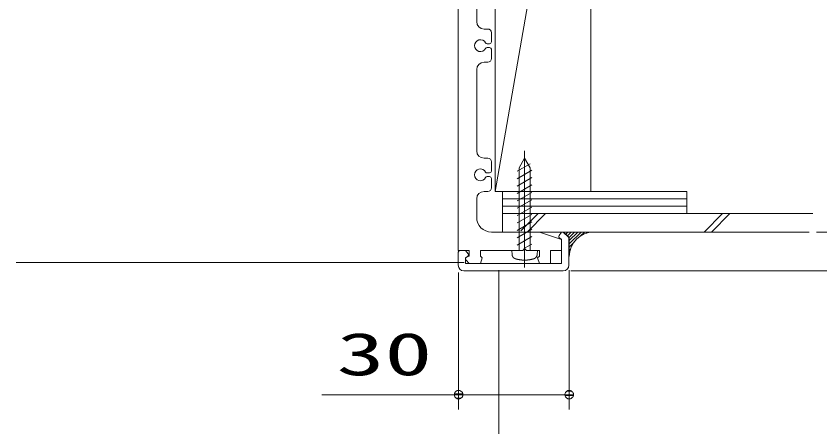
# Model space of a CAD drawing. Units: millimetres on the paper. Extents: x -305 to 305, y -152 to 152.
# Drawn here: x 4.1 to 58.6, y -104.5 to -76.7 of the extents above; entities that cross this region are included whole.
import ezdxf
from ezdxf.enums import TextEntityAlignment as Align

# ---------------------------------------------------------------- set-up
doc = ezdxf.new("R2010")
doc.units = ezdxf.units.MM
doc.linetypes.add('LONG_CHAIN', pattern=[21, 18, -1, 1, -1])
doc.layers.add('0-1_RV', color=7, linetype='Continuous', lineweight=9)
doc.layers.add('0-2_0', color=7, linetype='Continuous', lineweight=9)
doc.styles.add('ＭＳ ゴシック', font='')
doc.styles.get('ＭＳ ゴシック').set_extended_font_data('MS Gothic')

# ---------------------------------------------------------------- blocks, each defined once
blk = doc.blocks.new('_DOTSMALL')
at = {"layer": '0-2_0'}
for p, q in [((0.0746, 0.1), (-0.0746, 0.1)), ((0.1223, -0.0248), (-0.1223, -0.0248))]:
    blk.add_line(p, q, dxfattribs=at)
for points in [[(0.125, 0), (0.124, 0.0157), (0.1211, 0.0311), (0.1162, 0.046), (0.1095, 0.0602), (0.1011, 0.0735), (0.0911, 0.0856), (0.0797, 0.0963), (0.067, 0.1055), (0.0532, 0.1131), (0.0386, 0.1189), (0.0234, 0.1228), (0.0078, 0.1248), (-0.0078, 0.1248), (-0.0234, 0.1228), (-0.0386, 0.1189), (-0.0532, 0.1131), (-0.067, 0.1055), (-0.0797, 0.0963), (-0.0911, 0.0856), (-0.1011, 0.0735), (-0.1095, 0.0602), (-0.1162, 0.046), (-0.1211, 0.0311), (-0.124, 0.0157), (-0.125, 0), (0, 0)], [(-0.125, 0), (-0.124, -0.0157), (-0.1211, -0.0311), (-0.1162, -0.046), (-0.1095, -0.0602), (-0.1011, -0.0735), (-0.0911, -0.0856), (-0.0797, -0.0963), (-0.067, -0.1055), (-0.0532, -0.1131), (-0.0386, -0.1189), (-0.0234, -0.1228), (-0.0078, -0.1248), (0.0078, -0.1248), (0.0234, -0.1228), (0.0386, -0.1189), (0.0532, -0.1131), (0.067, -0.1055), (0.0797, -0.0963), (0.0911, -0.0856), (0.1011, -0.0735), (0.1095, -0.0602), (0.1162, -0.046), (0.1211, -0.0311), (0.124, -0.0157), (0.125, 0), (0, 0)]]:
    blk.add_lwpolyline(points, close=True, dxfattribs=at)

msp = doc.modelspace()

# ---------------------------------------------------------------- linework, layer by layer
at = {"layer": '0-1_RV'}
for p, q in [((34.085, -51.302), (34.085, -92.552)), ((36.585, -88.55), (36.585, -51.302)), ((43.086, -88.55), (43.086, -51.302)), ((35.335, -70.302), (35.335, -77.052)), ((35.835, -77.552), (36.085, -77.552)), ((36.335, -77.802), (36.335, -78.427)), ((36.047, -78.552), (36.21, -78.552)), ((36.047, -78.802), (36.21, -78.802)), ((36.335, -78.927), (36.335, -79.552)), ((35.835, -79.802), (36.085, -79.802)), ((35.335, -80.302), (35.335, -85.802)), ((35.835, -86.302), (36.085, -86.302)), ((36.335, -86.552), (36.335, -87.177)), ((38.088, -87.191), (38.962, -86.685)), ((38.088, -87.692), (39.086, -87.114)), ((38.211, -92.552), (38.211, -86.952)), ((38.962, -92.552), (38.962, -86.952)), ((36.047, -87.302), (36.21, -87.302)), ((36.047, -87.552), (36.21, -87.552)), ((36.335, -87.677), (36.335, -88.302)), ((38.088, -88.191), (39.086, -87.611)), ((38.088, -88.69), (39.086, -88.115)), ((35.835, -88.552), (36.085, -88.552)), ((36.585, -88.552), (49.585, -88.552)), ((37.085, -88.552), (37.085, -91.302)), ((38.088, -89.192), (39.086, -88.616)), ((49.585, -88.552), (49.585, -90.052)), ((35.335, -89.052), (35.335, -90.302)), ((37.085, -89.052), (49.585, -89.052)), ((38.088, -89.69), (39.086, -89.116)), ((37.085, -89.552), (49.585, -89.552)), ((38.088, -90.19), (39.086, -89.616)), ((37.085, -90.052), (58.129, -90.052)), ((38.088, -90.69), (39.086, -90.115)), ((38.335, -91.219), (39.503, -90.052)), ((38.753, -91.302), (40.003, -90.052)), ((50.754, -91.302), (52.004, -90.052)), ((51.254, -91.302), (52.504, -90.052)), ((38.088, -91.194), (39.086, -90.613)), ((36.335, -91.302), (39.585, -91.302)), ((36.834, -91.302), (57.879, -91.302)), ((38.088, -91.692), (39.086, -91.115)), ((39.585, -91.302), (41.085, -91.802)), ((41.085, -91.302), (40.922, -91.529)), ((41.085, -91.302), (41.21, -91.302)), ((43.272, -91.302), (41.174, -91.302)), ((41.21, -91.302), (41.585, -91.677)), ((41.223, -91.32), (41.48, -91.54)), ((41.251, -91.343), (41.292, -91.302)), ((41.371, -91.447), (41.517, -91.302)), ((41.491, -91.552), (41.741, -91.302)), ((41.582, -91.685), (41.966, -91.302)), ((41.61, -91.882), (42.19, -91.302)), ((41.61, -92.106), (42.415, -91.302)), ((42.372, -91.57), (42.639, -91.302)), ((42.781, -91.384), (42.864, -91.302)), ((43.068, -91.322), (43.088, -91.302)), ((58.379, -91.302), (95.7, -91.302)), ((38.088, -92.193), (39.086, -91.614)), ((38.585, -92.402), (39.086, -92.115)), ((41.085, -91.802), (40.949, -91.703)), ((41.085, -91.802), (41.085, -93.427)), ((41.085, -91.802), (41.085, -92.552)), ((41.585, -91.677), (41.585, -93.552)), ((41.61, -91.825), (41.61, -92.963)), ((41.61, -92.331), (41.878, -92.063)), ((34.085, -92.552), (34.835, -92.552)), ((34.585, -92.552), (34.749, -92.779)), ((34.835, -92.552), (34.835, -92.927)), ((35.585, -92.552), (35.585, -92.927)), ((35.585, -92.552), (38.46, -92.552)), ((37.736, -92.831), (37.711, -92.552)), ((38.585, -92.427), (38.46, -92.552)), ((38.585, -92.427), (38.71, -92.552)), ((38.71, -92.552), (39.585, -92.552)), ((39.436, -92.831), (39.46, -92.552)), ((39.585, -92.552), (39.585, -92.927)), ((40.335, -92.552), (40.335, -93.427)), ((40.335, -92.552), (41.085, -92.552)), ((41.61, -92.555), (41.693, -92.473)), ((34.085, -92.677), (34.085, -93.552)), ((34.585, -93.052), (34.721, -92.953)), ((34.585, -93.052), (34.585, -93.427)), ((34.835, -92.927), (34.656, -93.014)), ((35.585, -92.927), (35.71, -93.052)), ((35.71, -93.052), (35.585, -93.427)), ((39.585, -92.927), (39.46, -93.052)), ((39.585, -93.427), (39.46, -93.052)), ((41.61, -92.78), (41.63, -92.76)), ((34.485, -93.377), (4.102, -93.377)), ((34.585, -93.427), (41.085, -93.427)), ((34.835, -93.427), (34.622, -93.216)), ((34.835, -93.427), (35.585, -93.427)), ((39.585, -93.427), (40.335, -93.427)), ((34.11, -94.052), (34.11, -103.32)), ((34.46, -93.927), (41.21, -93.927)), ((36.835, -93.877), (36.835, -114.486)), ((41.61, -93.877), (41.61, -103.32)), ((41.71, -93.927), (95.7, -93.927)), ((34.11, -102.32), (24.84, -102.32)), ((41.61, -102.32), (34.11, -102.32)), ((36.43, -102.32), (38.75, -102.32))]:
    msp.add_line(p, q, dxfattribs=at)
at = {"layer": '0-1_RV', "linetype": 'LONG_CHAIN'}
msp.add_line((38.585, -85.804), (38.585, -93.702), dxfattribs=at)
at = {"layer": '0-1_RV'}
for points in [[(36.959, -51.302), (43.086, -51.302), (36.585, -88.55)], [(38.211, -86.952), (38.585, -86.301), (38.962, -86.952)], [(37.736, -92.831), (37.736, -92.834), (37.737, -92.836), (37.737, -92.839), (37.737, -92.842), (37.738, -92.845), (37.738, -92.847), (37.738, -92.85), (37.739, -92.853), (37.739, -92.856), (37.74, -92.859), (37.74, -92.861), (37.741, -92.864), (37.741, -92.867), (37.742, -92.87), (37.742, -92.872), (37.743, -92.875), (37.743, -92.878), (37.744, -92.88), (37.745, -92.883), (37.745, -92.886), (37.746, -92.889), (37.747, -92.891), (37.748, -92.894), (37.748, -92.897), (37.749, -92.899), (37.75, -92.902), (37.751, -92.905), (37.752, -92.907), (37.753, -92.91), (37.754, -92.913), (37.755, -92.915), (37.756, -92.918), (37.757, -92.921), (37.758, -92.923), (37.759, -92.926), (37.76, -92.928), (37.761, -92.931), (37.762, -92.933), (37.763, -92.936)], [(37.763, -92.936), (37.764, -92.939), (37.765, -92.941), (37.766, -92.944), (37.768, -92.946), (37.769, -92.949), (37.77, -92.951), (37.771, -92.954), (37.773, -92.956), (37.774, -92.959), (37.775, -92.961), (37.777, -92.964), (37.778, -92.966), (37.779, -92.968), (37.781, -92.971), (37.782, -92.973), (37.784, -92.976), (37.785, -92.978), (37.787, -92.98), (37.788, -92.983), (37.79, -92.985), (37.791, -92.987), (37.793, -92.99), (37.795, -92.992), (37.796, -92.994), (37.798, -92.997), (37.799, -92.999), (37.801, -93.001), (37.803, -93.003), (37.804, -93.005), (37.806, -93.008), (37.808, -93.01), (37.81, -93.012), (37.812, -93.014), (37.813, -93.016), (37.815, -93.018), (37.817, -93.021), (37.819, -93.023), (37.821, -93.025), (37.823, -93.027)], [(37.823, -93.027), (37.825, -93.029), (37.826, -93.031), (37.828, -93.033), (37.83, -93.035), (37.832, -93.037), (37.834, -93.039), (37.836, -93.041), (37.838, -93.043), (37.84, -93.045), (37.843, -93.046), (37.845, -93.048), (37.847, -93.05), (37.849, -93.052), (37.851, -93.054), (37.853, -93.056), (37.855, -93.057), (37.857, -93.059), (37.86, -93.061), (37.862, -93.063), (37.864, -93.064), (37.866, -93.066), (37.869, -93.068), (37.871, -93.069), (37.873, -93.071), (37.875, -93.073), (37.878, -93.074), (37.88, -93.076), (37.882, -93.077), (37.885, -93.079), (37.887, -93.08), (37.889, -93.082), (37.892, -93.083), (37.894, -93.085), (37.897, -93.086), (37.899, -93.087), (37.901, -93.089), (37.904, -93.09), (37.906, -93.092), (37.909, -93.093)], [(37.909, -93.093), (37.911, -93.094), (37.914, -93.095), (37.916, -93.097), (37.919, -93.098), (37.921, -93.099), (37.924, -93.1), (37.926, -93.101), (37.929, -93.103), (37.932, -93.104), (37.934, -93.105), (37.937, -93.106), (37.939, -93.107), (37.942, -93.108), (37.945, -93.109), (37.947, -93.11), (37.95, -93.111), (37.952, -93.112), (37.955, -93.113), (37.958, -93.113), (37.96, -93.114), (37.963, -93.115), (37.966, -93.116), (37.968, -93.117)], [(37.968, -93.117), (37.977, -93.119), (37.986, -93.122), (37.994, -93.124), (38.003, -93.126), (38.011, -93.129), (38.02, -93.131), (38.029, -93.133), (38.037, -93.135), (38.046, -93.138), (38.055, -93.14), (38.063, -93.142), (38.072, -93.144), (38.081, -93.146), (38.089, -93.148), (38.098, -93.15), (38.107, -93.152), (38.115, -93.154), (38.124, -93.156), (38.133, -93.158), (38.142, -93.16), (38.15, -93.161), (38.159, -93.163), (38.168, -93.165), (38.177, -93.166), (38.185, -93.168), (38.194, -93.17), (38.203, -93.171), (38.212, -93.173), (38.221, -93.174), (38.229, -93.176), (38.238, -93.177), (38.247, -93.179), (38.256, -93.18), (38.265, -93.181), (38.273, -93.183), (38.282, -93.184), (38.291, -93.185), (38.3, -93.186), (38.309, -93.187)], [(38.309, -93.187), (38.318, -93.188), (38.327, -93.189), (38.335, -93.191), (38.344, -93.192), (38.353, -93.192), (38.362, -93.193), (38.371, -93.194), (38.38, -93.195), (38.389, -93.196), (38.398, -93.197), (38.406, -93.197), (38.415, -93.198), (38.424, -93.199), (38.433, -93.2), (38.442, -93.2), (38.451, -93.201), (38.46, -93.201), (38.469, -93.202), (38.478, -93.202), (38.487, -93.203), (38.495, -93.203), (38.504, -93.203), (38.513, -93.204), (38.522, -93.204), (38.531, -93.204), (38.54, -93.204), (38.549, -93.205), (38.558, -93.205), (38.567, -93.205), (38.576, -93.205), (38.585, -93.205), (38.594, -93.205), (38.603, -93.205), (38.611, -93.205), (38.62, -93.205), (38.629, -93.204), (38.638, -93.204), (38.647, -93.204), (38.656, -93.204)], [(38.656, -93.204), (38.665, -93.203), (38.674, -93.203), (38.683, -93.203), (38.692, -93.202), (38.701, -93.202), (38.71, -93.201), (38.718, -93.201), (38.727, -93.2), (38.736, -93.2), (38.745, -93.199), (38.754, -93.198), (38.763, -93.198), (38.772, -93.197), (38.781, -93.196), (38.79, -93.195), (38.798, -93.195), (38.807, -93.194), (38.816, -93.193), (38.825, -93.192), (38.834, -93.191), (38.843, -93.19), (38.852, -93.189), (38.861, -93.188), (38.869, -93.187), (38.878, -93.185), (38.887, -93.184), (38.896, -93.183), (38.905, -93.182), (38.914, -93.18), (38.922, -93.179), (38.931, -93.178), (38.94, -93.176), (38.949, -93.175), (38.958, -93.173), (38.966, -93.172), (38.975, -93.17), (38.984, -93.168), (38.993, -93.167), (39.001, -93.165)], [(39.001, -93.165), (39.01, -93.163), (39.019, -93.162), (39.028, -93.16), (39.036, -93.158), (39.045, -93.156), (39.054, -93.154), (39.063, -93.152), (39.071, -93.15), (39.08, -93.148), (39.089, -93.146), (39.097, -93.144), (39.106, -93.142), (39.115, -93.14), (39.123, -93.138), (39.132, -93.136), (39.141, -93.133), (39.149, -93.131), (39.158, -93.129), (39.166, -93.126), (39.175, -93.124), (39.184, -93.122), (39.192, -93.119), (39.201, -93.117), (39.201, -93.117)], [(39.201, -93.117), (39.203, -93.116), (39.206, -93.115), (39.209, -93.114), (39.212, -93.113), (39.214, -93.113), (39.217, -93.112), (39.22, -93.111), (39.222, -93.11), (39.225, -93.109), (39.228, -93.108), (39.23, -93.107), (39.233, -93.106), (39.235, -93.105), (39.238, -93.104), (39.241, -93.103), (39.243, -93.102), (39.246, -93.1), (39.248, -93.099), (39.251, -93.098), (39.253, -93.097), (39.256, -93.096), (39.258, -93.094), (39.261, -93.093), (39.263, -93.092), (39.266, -93.091), (39.268, -93.089), (39.271, -93.088), (39.273, -93.086), (39.276, -93.085), (39.278, -93.084), (39.281, -93.082), (39.283, -93.081), (39.285, -93.079), (39.288, -93.078), (39.29, -93.076), (39.292, -93.075), (39.295, -93.073), (39.297, -93.071), (39.299, -93.07)], [(39.299, -93.07), (39.302, -93.068), (39.304, -93.067), (39.306, -93.065), (39.308, -93.063), (39.311, -93.061), (39.313, -93.06), (39.315, -93.058), (39.317, -93.056), (39.319, -93.054), (39.322, -93.053), (39.324, -93.051), (39.326, -93.049), (39.328, -93.047), (39.33, -93.045), (39.332, -93.043), (39.334, -93.041), (39.336, -93.039), (39.338, -93.037), (39.34, -93.035), (39.342, -93.033), (39.344, -93.031), (39.346, -93.029), (39.348, -93.027), (39.35, -93.025), (39.352, -93.023), (39.354, -93.021), (39.356, -93.019), (39.357, -93.017), (39.359, -93.015), (39.361, -93.013), (39.363, -93.01), (39.365, -93.008), (39.366, -93.006), (39.368, -93.004), (39.37, -93.002), (39.372, -92.999), (39.373, -92.997), (39.375, -92.995), (39.377, -92.993)], [(39.377, -92.993), (39.378, -92.99), (39.38, -92.988), (39.381, -92.986), (39.383, -92.983), (39.384, -92.981), (39.386, -92.979), (39.387, -92.976), (39.389, -92.974), (39.39, -92.971), (39.392, -92.969), (39.393, -92.967), (39.395, -92.964), (39.396, -92.962), (39.397, -92.959), (39.399, -92.957), (39.4, -92.954), (39.401, -92.952), (39.402, -92.949), (39.404, -92.947), (39.405, -92.944), (39.406, -92.942), (39.407, -92.939), (39.408, -92.936), (39.41, -92.934), (39.411, -92.931), (39.412, -92.929), (39.413, -92.926), (39.414, -92.923), (39.415, -92.921), (39.416, -92.918), (39.417, -92.916), (39.418, -92.913), (39.419, -92.91), (39.42, -92.908), (39.421, -92.905), (39.422, -92.902), (39.422, -92.9), (39.423, -92.897), (39.424, -92.894)], [(39.424, -92.894), (39.425, -92.892), (39.426, -92.889), (39.426, -92.886), (39.427, -92.883), (39.428, -92.881), (39.428, -92.878), (39.429, -92.875), (39.43, -92.872), (39.43, -92.87), (39.431, -92.867), (39.431, -92.864), (39.432, -92.861), (39.432, -92.859), (39.433, -92.856), (39.433, -92.853), (39.434, -92.85), (39.434, -92.848), (39.435, -92.845), (39.435, -92.842), (39.435, -92.839), (39.436, -92.836), (39.436, -92.834), (39.436, -92.831), (39.436, -92.831)]]:
    msp.add_lwpolyline(points, dxfattribs=at)
for centre, radius, start, end in [((35.835, -77.052), 0.5, 180, 270), ((36.085, -77.802), 0.25, 0, 90), ((35.585, -78.677), 0.4, 28.4369, 331.5631), ((36.047, -78.427), 0.125, 208.4369, 270), ((36.21, -78.427), 0.125, 270, 0), ((36.047, -78.927), 0.125, 90, 151.5631), ((36.21, -78.927), 0.125, 0, 90), ((36.085, -79.552), 0.25, 270, 0), ((35.835, -80.302), 0.5, 90, 180), ((35.835, -85.802), 0.5, 180, 270), ((36.085, -86.552), 0.25, 0, 90), ((35.585, -87.427), 0.4, 28.4369, 331.5631), ((36.21, -87.177), 0.125, 270, 0), ((36.047, -87.177), 0.125, 208.4369, 270), ((36.047, -87.677), 0.125, 90, 151.5631), ((36.21, -87.677), 0.125, 0, 90), ((36.085, -88.302), 0.25, 270, 0), ((35.835, -89.052), 0.5, 90, 180), ((36.335, -90.302), 1, 180, 270), ((41.023, -91.602), 0.125, 144.1582, 233.9772), ((41.174, -91.377), 0.075, 49.3207, 90), ((41.235, -91.825), 0.375, 0, 49.3207), ((43.272, -92.963), 1.661, 90, 180), ((43.272, -92.963), 1.661, 90, 180), ((34.21, -92.677), 0.125, 90, 180), ((34.71, -93.127), 0.125, 115.9892, 225.2397), ((34.648, -92.852), 0.125, 306.0228, 35.8418), ((34.46, -93.552), 0.375, 180, 270), ((41.21, -93.552), 0.375, 270, 0)]:
    msp.add_arc(centre, radius, start, end, dxfattribs=at)

# ---------------------------------------------------------------- block references
at = {"layer": '0-1_RV', "xscale": 2.32, "yscale": 2.32, "rotation": 180}
msp.add_blockref('_DOTSMALL', (34.11, -102.32), dxfattribs=at)
at = {"layer": '0-1_RV', "xscale": 2.32, "yscale": 2.32}
msp.add_blockref('_DOTSMALL', (41.61, -102.32), dxfattribs=at)

# ---------------------------------------------------------------- texts
at = {"layer": '0-1_RV', "style": 'ＭＳ ゴシック', "width": 1.65}
msp.add_text('30', height=2.889, dxfattribs=at).set_placement((25.84, -101.875), align=Align.BOTTOM_LEFT)

doc.saveas('drawing.dxf')
